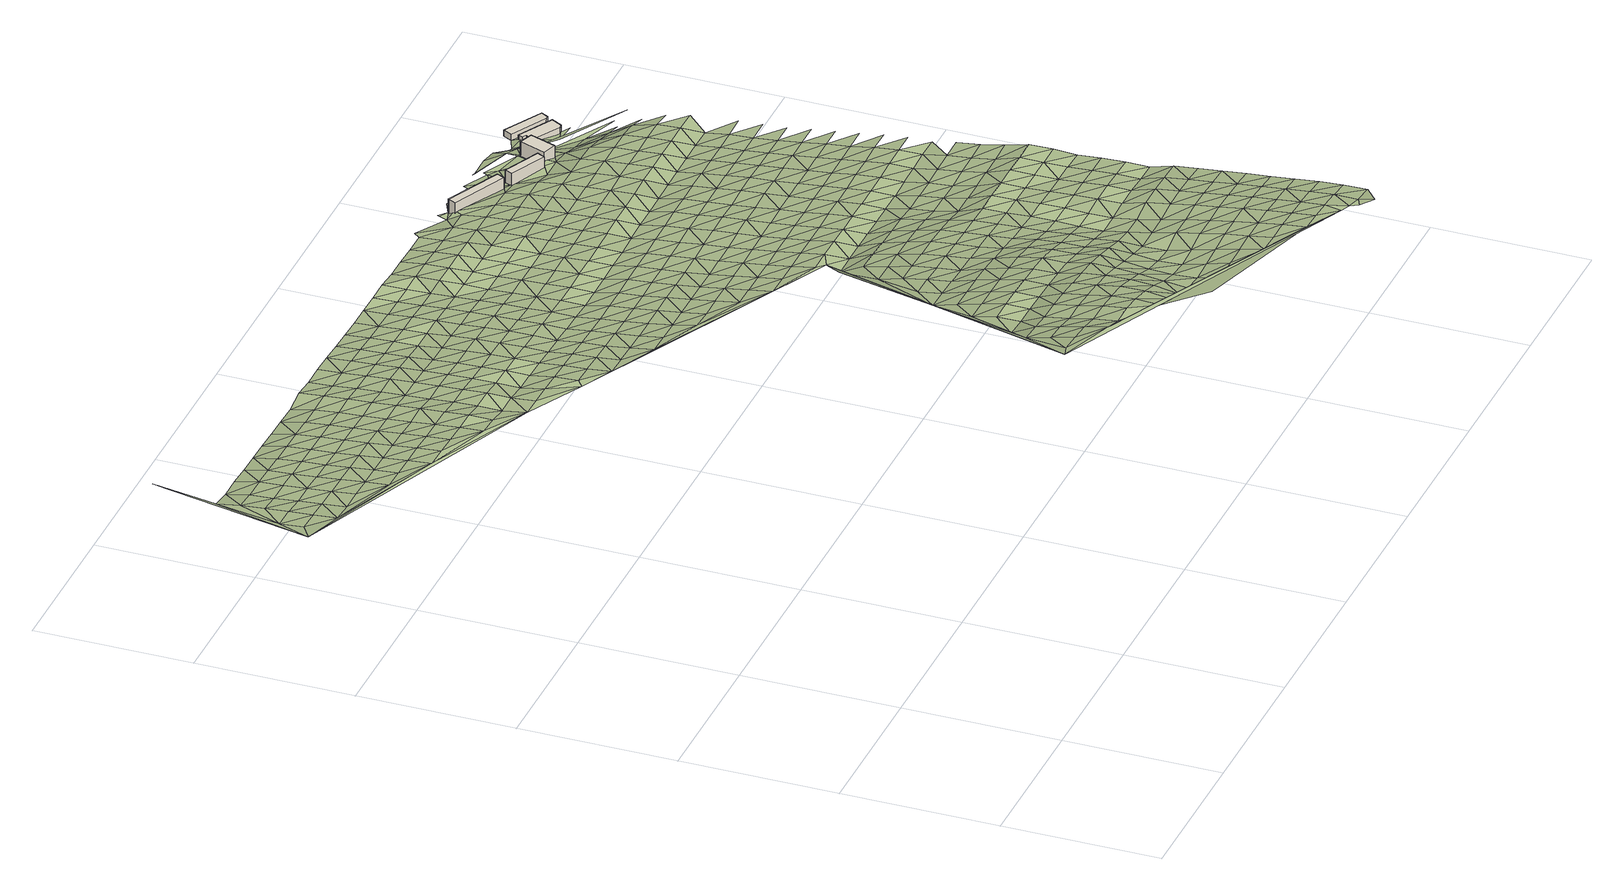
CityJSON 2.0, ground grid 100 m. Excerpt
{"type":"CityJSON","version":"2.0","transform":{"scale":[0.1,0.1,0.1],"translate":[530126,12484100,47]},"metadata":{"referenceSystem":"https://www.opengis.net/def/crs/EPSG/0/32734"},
"CityObjects":{
"building1":{"type":"Building","attributes":{"building":"apartments","building:levels":3,"building:flats":"6","building_height":9.7,"plus_code":"4FRW3F74+348","ground_height":59.52,"roof_height":69.22},"geometry":[{"type":"Solid","lod":"1","boundaries":[[[[0,1,2,3]],[[1,4,5,2]],[[4,6,7,5]],[[6,0,3,7]],[[3,2,5,7]],[[6,4,1,0]]]]}]},
"building2":{"type":"Building","attributes":{"building":"apartments","building:levels":3,"building:flats":"4","building_height":9.7,"plus_code":"4FRW3F74+274","ground_height":59.52,"roof_height":69.22},"geometry":[{"type":"Solid","lod":"1","boundaries":[[[[8,9,10,11]],[[9,12,13,10]],[[12,14,15,13]],[[14,8,11,15]],[[11,10,13,15]],[[14,12,9,8]]]]}]},
"building3":{"type":"Building","attributes":{"building":"apartments","building:levels":3,"building:flats":"4","building_height":9.7,"plus_code":"4FRW3F74+294","ground_height":58.22,"roof_height":67.92},"geometry":[{"type":"Solid","lod":"1","boundaries":[[[[16,17,18,19]],[[17,20,21,18]],[[20,22,23,21]],[[22,16,19,23]],[[19,18,21,23]],[[22,20,17,16]]]]}]},
"building4":{"type":"Building","attributes":{"building":"warehouse","building:levels":1,"building_height":4.1,"plus_code":"4FRW3F74+3H2","ground_height":47.2,"roof_height":51.3},"geometry":[{"type":"Solid","lod":"1","boundaries":[[[[24,25,26,27]],[[25,28,29,26]],[[28,30,31,29]],[[30,32,33,31]],[[32,34,35,33]],[[34,36,37,35]],[[36,38,39,37]],[[38,24,27,39]],[[27,26,29,31,33,35,37,39]],[[38,36,34,32,30,28,25,24]]]]}]},
"building5":{"type":"Building","attributes":{"building":"warehouse","building:levels":1,"building_height":4.1,"plus_code":"4FRW3F74+3HP","ground_height":47.1,"roof_height":51.2},"geometry":[{"type":"Solid","lod":"1","boundaries":[[[[40,41,42,43]],[[41,44,45,42]],[[44,46,47,45]],[[46,48,49,47]],[[48,40,43,49]],[[43,42,45,47,49]],[[48,46,44,41,40]]]]}]},
"terrain1":{"type":"TINRelief","geometry":[{"type":"CompositeSurface","lod":"1","boundaries":[[[50,51,52]],[[50,52,53]],[[50,54,51]],[[51,55,52]],[[53,54,50]],[[51,54,56]],[[57,51,56]],[[54,53,58]],[[59,51,57]],[[54,58,56]],[[59,55,51]],[[58,53,60]],[[61,53,52]],[[62,57,56]],[[52,55,63]],[[62,56,58]],[[60,53,64]],[[59,57,65]],[[57,62,65]],[[66,58,60]],[[55,59,67]],[[58,66,62]],[[65,68,59]],[[66,60,69]],[[64,69,60]],[[67,59,68]],[[65,62,70]],[[70,62,66]],[[71,68,65]],[[61,64,53]],[[69,72,66]],[[70,71,65]],[[72,69,64]],[[68,73,67]],[[70,66,74]],[[71,73,68]],[[74,66,72]],[[73,75,67]],[[71,70,76]],[[72,64,77]],[[70,74,78]],[[73,71,76]],[[70,78,76]],[[72,79,74]],[[72,77,80]],[[61,77,64]],[[75,73,81]],[[78,74,79]],[[76,82,73]],[[72,80,79]],[[61,52,83]],[[73,82,81]],[[78,84,76]],[[77,85,80]],[[79,84,78]],[[77,61,85]],[[82,76,86]],[[84,86,76]],[[79,80,87]],[[85,88,80]],[[81,82,89]],[[79,87,84]],[[86,90,82]],[[80,88,87]],[[85,61,91]],[[82,90,89]],[[86,84,92]],[[93,88,85]],[[84,87,92]],[[91,93,85]],[[90,86,94]],[[92,94,86]],[[87,88,95]],[[93,96,88]],[[97,89,90]],[[61,98,91]],[[87,95,92]],[[90,94,97]],[[88,96,95]],[[93,91,99]],[[94,92,100]],[[97,101,89]],[[96,93,102]],[[100,92,95]],[[99,102,93]],[[99,91,98]],[[94,103,97]],[[103,94,100]],[[95,96,104]],[[96,102,105]],[[101,97,106]],[[95,104,100]],[[106,97,103]],[[96,105,104]],[[61,83,98]],[[102,99,107]],[[107,99,98]],[[103,100,108]],[[109,101,106]],[[102,110,105]],[[100,104,108]],[[110,102,107]],[[106,103,111]],[[105,112,104]],[[108,111,103]],[[107,98,113]],[[112,105,110]],[[109,106,114]],[[104,115,108]],[[106,111,116]],[[107,117,110]],[[115,104,112]],[[106,116,114]],[[107,113,117]],[[83,113,98]],[[111,108,118]],[[118,108,115]],[[119,112,110]],[[117,120,110]],[[111,121,116]],[[112,119,115]],[[111,118,121]],[[119,110,120]],[[113,122,117]],[[116,123,114]],[[83,122,113]],[[118,115,124]],[[116,121,123]],[[120,117,125]],[[115,119,124]],[[125,117,122]],[[118,126,121]],[[127,114,123]],[[120,128,119]],[[129,130,131]],[[124,126,118]],[[131,132,129]],[[128,120,125]],[[123,121,133]],[[134,122,83]],[[119,135,124]],[[126,133,121]],[[135,119,128]],[[136,129,137]],[[138,134,83]],[[127,123,139]],[[140,125,122]],[[137,129,132]],[[141,126,124]],[[133,139,123]],[[130,129,136]],[[125,140,128]],[[141,124,135]],[[122,134,140]],[[83,142,138]],[[126,143,133]],[[139,144,127]],[[135,128,145]],[[143,126,141]],[[134,138,146]],[[136,137,147]],[[128,140,145]],[[139,133,148]],[[147,137,132]],[[141,135,149]],[[133,143,148]],[[130,136,150]],[[142,146,138]],[[145,149,135]],[[144,139,151]],[[140,134,152]],[[146,153,134]],[[150,136,147]],[[148,151,139]],[[143,141,154]],[[140,152,145]],[[141,149,155]],[[134,153,152]],[[147,132,156]],[[130,150,157]],[[143,154,148]],[[144,151,158]],[[141,155,154]],[[146,142,159]],[[149,145,160]],[[130,157,161]],[[130,162,131]],[[153,146,163]],[[150,147,164]],[[160,145,152]],[[151,148,165]],[[159,163,146]],[[147,156,164]],[[155,149,166]],[[165,148,154]],[[150,167,157]],[[166,149,160]],[[142,168,159]],[[158,151,169]],[[170,152,153]],[[163,171,153]],[[167,150,164]],[[156,132,172]],[[169,151,165]],[[173,130,161]],[[174,154,155]],[[152,170,160]],[[155,166,175]],[[153,171,170]],[[159,176,163]],[[161,157,177]],[[156,178,164]],[[167,179,157]],[[154,174,165]],[[180,158,169]],[[155,175,174]],[[168,176,159]],[[166,160,181]],[[157,179,177]],[[171,163,182]],[[183,167,164]],[[160,170,181]],[[169,165,184]],[[182,163,176]],[[164,178,183]],[[156,172,178]],[[166,185,175]],[[165,174,184]],[[161,177,186]],[[171,187,170]],[[179,167,188]],[[185,166,181]],[[187,171,182]],[[161,186,173]],[[167,183,188]],[[180,169,189]],[[176,168,190]],[[184,191,169]],[[174,175,192]],[[170,193,181]],[[185,194,175]],[[130,173,162]],[[176,190,182]],[[179,195,177]],[[178,196,183]],[[189,169,191]],[[193,170,187]],[[168,197,190]],[[188,198,179]],[[174,192,184]],[[175,194,192]],[[178,172,196]],[[197,168,199]],[[185,181,200]],[[195,186,177]],[[179,198,195]],[[187,182,201]],[[188,183,202]],[[200,181,193]],[[191,184,203]],[[182,190,201]],[[202,183,196]],[[204,194,185]],[[173,186,205]],[[192,203,184]],[[193,187,206]],[[207,198,188]],[[131,208,132]],[[204,185,200]],[[205,186,195]],[[191,209,189]],[[172,210,196]],[[201,206,187]],[[202,207,188]],[[190,197,211]],[[142,212,168]],[[203,209,191]],[[199,213,197]],[[214,192,194]],[[194,204,215]],[[205,216,173]],[[200,193,217]],[[190,211,201]],[[195,198,218]],[[196,219,202]],[[193,206,220]],[[197,213,211]],[[207,221,198]],[[192,214,203]],[[209,222,189]],[[194,215,214]],[[216,223,173]],[[219,196,210]],[[205,195,218]],[[193,220,217]],[[198,221,218]],[[204,200,224]],[[206,201,225]],[[162,173,223]],[[209,203,226]],[[227,213,199]],[[207,202,228]],[[131,162,229]],[[225,201,211]],[[219,230,202]],[[224,215,204]],[[231,216,205]],[[232,210,172]],[[203,214,226]],[[224,200,217]],[[220,206,233]],[[221,207,228]],[[231,205,218]],[[202,230,228]],[[222,209,234]],[[219,210,235]],[[233,206,225]],[[172,132,236]],[[199,168,212]],[[237,211,213]],[[216,238,223]],[[226,234,209]],[[227,239,213]],[[199,240,227]],[[214,215,241]],[[220,242,217]],[[215,224,243]],[[231,238,216]],[[211,237,225]],[[218,221,244]],[[245,230,219]],[[242,220,233]],[[213,239,237]],[[228,246,221]],[[214,241,226]],[[247,162,223]],[[222,234,248]],[[215,243,241]],[[235,245,219]],[[235,210,232]],[[217,249,224]],[[218,244,231]],[[238,247,223]],[[221,246,244]],[[233,225,250]],[[228,230,251]],[[249,217,242]],[[234,226,252]],[[227,253,239]],[[225,237,250]],[[245,251,230]],[[243,224,254]],[[238,231,255]],[[252,226,241]],[[240,253,227]],[[247,256,162]],[[257,246,228]],[[254,224,249]],[[231,244,255]],[[234,258,248]],[[242,233,259]],[[239,260,237]],[[250,261,233]],[[262,162,256]],[[251,257,228]],[[247,238,263]],[[245,235,264]],[[258,234,252]],[[239,253,260]],[[235,232,265]],[[266,241,243]],[[249,242,259]],[[240,199,212]],[[244,246,267]],[[243,254,268]],[[259,233,261]],[[255,263,238]],[[237,269,250]],[[251,245,264]],[[246,257,267]],[[235,265,264]],[[241,266,252]],[[253,240,270]],[[271,256,247]],[[272,248,258]],[[243,268,266]],[[269,237,260]],[[255,244,273]],[[271,247,263]],[[254,249,274]],[[261,250,275]],[[251,276,257]],[[259,277,249]],[[273,244,267]],[[278,162,262]],[[142,229,212]],[[252,279,258]],[[265,232,280]],[[275,250,269]],[[276,251,264]],[[274,268,254]],[[281,260,253]],[[262,256,282]],[[283,263,255]],[[252,266,279]],[[249,277,274]],[[270,284,253]],[[256,271,285]],[[172,236,232]],[[270,240,286]],[[261,287,259]],[[273,283,255]],[[260,281,269]],[[267,257,288]],[[265,289,264]],[[287,261,275]],[[284,281,253]],[[256,285,282]],[[276,290,257]],[[272,258,291]],[[266,268,292]],[[279,293,258]],[[289,265,280]],[[277,259,294]],[[271,263,295]],[[288,273,267]],[[268,274,292]],[[283,296,263]],[[288,257,290]],[[275,269,297]],[[298,276,264]],[[291,258,293]],[[294,259,287]],[[212,286,240]],[[282,299,262]],[[266,300,279]],[[301,284,270]],[[285,271,295]],[[269,281,297]],[[295,263,296]],[[298,264,289]],[[277,302,274]],[[303,280,232]],[[292,300,266]],[[286,301,270]],[[278,262,299]],[[304,287,275]],[[283,273,305]],[[290,276,306]],[[302,277,294]],[[273,288,307]],[[293,279,308]],[[285,309,282]],[[310,289,280]],[[297,304,275]],[[278,311,162]],[[276,298,306]],[[274,312,292]],[[281,284,313]],[[296,283,305]],[[300,308,279]],[[301,314,284]],[[295,309,285]],[[273,307,305]],[[287,315,294]],[[274,302,312]],[[132,208,236]],[[293,316,291]],[[281,313,297]],[[299,282,317]],[[288,290,318]],[[319,298,289]],[[304,315,287]],[[313,284,314]],[[306,320,290]],[[300,292,321]],[[308,316,293]],[[309,317,282]],[[310,319,289]],[[280,303,310]],[[301,286,322]],[[295,296,323]],[[307,288,318]],[[292,312,321]],[[286,212,324]],[[305,325,296]],[[318,290,320]],[[326,302,294]],[[297,327,304]],[[306,298,328]],[[315,329,294]],[[308,300,330]],[[314,301,322]],[[278,299,331]],[[309,295,323]],[[316,332,291]],[[327,297,313]],[[286,324,322]],[[317,333,299]],[[323,296,325]],[[319,328,298]],[[162,311,229]],[[312,302,326]],[[307,334,305]],[[321,330,300]],[[294,329,326]],[[315,304,335]],[[336,320,306]],[[331,299,333]],[[334,307,318]],[[303,232,236]],[[337,316,308]],[[310,338,319]],[[304,327,335]],[[328,336,306]],[[312,339,321]],[[313,314,340]],[[324,212,341]],[[317,309,342]],[[325,305,343]],[[337,308,330]],[[322,344,314]],[[323,345,309]],[[303,338,310]],[[329,315,346]],[[326,339,312]],[[278,331,347]],[[343,305,334]],[[348,332,316]],[[327,313,340]],[[333,317,342]],[[349,318,320]],[[328,319,350]],[[335,346,315]],[[340,314,344]],[[309,345,342]],[[336,351,320]],[[330,321,352]],[[324,353,322]],[[325,354,323]],[[348,316,337]],[[278,347,311]],[[319,338,350]],[[329,355,326]],[[318,349,334]],[[339,352,321]],[[341,353,324]],[[354,325,343]],[[349,320,351]],[[212,356,341]],[[327,357,335]],[[358,336,328]],[[329,346,355]],[[344,322,359]],[[360,331,333]],[[345,323,361]],[[332,348,362]],[[357,327,340]],[[342,363,333]],[[350,358,328]],[[364,337,330]],[[343,334,365]],[[338,303,366]],[[352,367,330]],[[353,359,322]],[[361,323,354]],[[212,229,356]],[[339,326,368]],[[346,335,369]],[[331,360,347]],[[336,370,351]],[[326,355,371]],[[360,333,363]],[[334,349,365]],[[345,372,342]],[[338,366,350]],[[367,364,330]],[[369,335,357]],[[358,370,336]],[[303,373,366]],[[348,337,374]],[[352,339,368]],[[375,340,344]],[[353,341,376]],[[377,354,343]],[[326,371,368]],[[359,378,344]],[[372,345,361]],[[236,373,303]],[[346,379,355]],[[311,347,380]],[[341,356,376]],[[365,377,343]],[[374,362,348]],[[340,375,357]],[[363,342,381]],[[349,351,382]],[[350,383,358]],[[374,337,364]],[[379,346,369]],[[375,344,378]],[[380,347,360]],[[370,384,351]],[[352,385,367]],[[354,386,361]],[[342,372,381]],[[383,350,366]],[[371,355,387]],[[359,353,388]],[[349,382,365]],[[385,352,368]],[[376,389,353]],[[377,386,354]],[[382,351,384]],[[229,311,390]],[[369,357,391]],[[363,392,360]],[[387,355,379]],[[380,390,311]],[[378,359,388]],[[370,358,393]],[[373,394,366]],[[362,374,395]],[[357,375,391]],[[353,389,388]],[[392,363,381]],[[383,396,358]],[[229,397,356]],[[364,367,398]],[[371,399,368]],[[376,356,397]],[[372,361,400]],[[365,401,377]],[[385,402,367]],[[386,403,361]],[[236,394,373]],[[404,379,369]],[[360,405,380]],[[384,370,393]],[[399,371,387]],[[401,365,382]],[[358,396,393]],[[364,398,374]],[[381,372,400]],[[383,366,406]],[[390,397,229]],[[398,367,402]],[[391,404,369]],[[405,360,392]],[[361,403,400]],[[407,385,368]],[[375,378,408]],[[409,389,376]],[[386,377,410]],[[388,411,378]],[[366,394,406]],[[379,412,387]],[[390,380,413]],[[368,399,407]],[[397,409,376]],[[377,401,410]],[[414,395,374]],[[375,408,391]],[[392,381,415]],[[382,384,416]],[[417,396,383]],[[404,412,379]],[[408,378,411]],[[405,413,380]],[[393,418,384]],[[402,385,419]],[[388,389,420]],[[403,386,421]],[[394,236,422]],[[414,374,398]],[[415,381,400]],[[406,417,383]],[[401,382,416]],[[385,407,419]],[[409,420,389]],[[410,421,386]],[[416,384,418]],[[399,387,423]],[[391,424,404]],[[397,390,425]],[[392,426,405]],[[393,396,427]],[[412,428,387]],[[390,413,429]],[[430,411,388]],[[400,403,431]],[[394,432,406]],[[395,414,433]],[[424,391,408]],[[426,392,415]],[[417,427,396]],[[434,398,402]],[[399,423,407]],[[397,425,409]],[[401,435,410]],[[419,436,402]],[[387,428,423]],[[420,430,388]],[[390,429,425]],[[421,431,403]],[[394,422,432]],[[208,422,236]],[[412,404,437]],[[413,405,438]],[[439,418,393]],[[435,401,416]],[[398,434,414]],[[411,440,408]],[[441,415,400]],[[434,402,436]],[[404,424,437]],[[438,405,426]],[[427,439,393]],[[419,407,442]],[[420,409,443]],[[421,410,444]],[[417,406,445]],[[430,440,411]],[[431,441,400]],[[432,446,406]],[[428,412,447]],[[413,448,429]],[[442,407,423]],[[409,425,443]],[[444,410,435]],[[414,449,433]],[[424,408,450]],[[451,426,415]],[[452,416,418]],[[417,445,427]],[[437,447,412]],[[413,438,448]],[[439,453,418]],[[406,446,445]],[[454,436,419]],[[455,430,420]],[[421,456,431]],[[432,422,457]],[[414,434,449]],[[440,450,408]],[[441,451,415]],[[428,458,423]],[[416,452,435]],[[208,457,422]],[[442,454,419]],[[443,455,420]],[[421,444,456]],[[452,418,453]],[[424,459,437]],[[460,425,429]],[[438,426,461]],[[439,427,462]],[[428,447,458]],[[448,463,429]],[[430,464,440]],[[465,446,432]],[[466,433,449]],[[450,459,424]],[[451,461,426]],[[427,445,462]],[[434,436,467]],[[423,468,442]],[[425,460,443]],[[469,441,431]],[[444,435,470]],[[454,471,436]],[[455,464,430]],[[429,463,460]],[[456,472,431]],[[473,457,208]],[[457,465,432]],[[437,474,447]],[[448,438,475]],[[453,439,476]],[[468,423,458]],[[452,470,435]],[[434,467,449]],[[477,450,440]],[[441,469,451]],[[446,478,445]],[[467,436,471]],[[459,474,437]],[[461,475,438]],[[431,472,469]],[[462,476,439]],[[479,455,443]],[[456,444,480]],[[440,464,477]],[[446,465,478]],[[454,442,481]],[[482,458,447]],[[483,463,448]],[[468,484,442]],[[479,443,460]],[[470,480,444]],[[473,485,486]],[[449,487,466]],[[457,473,488]],[[461,451,489]],[[452,453,490]],[[445,491,462]],[[474,482,447]],[[475,483,448]],[[453,476,492]],[[471,454,481]],[[459,450,493]],[[464,455,494]],[[495,472,456]],[[465,457,488]],[[487,449,467]],[[442,484,481]],[[450,477,496]],[[451,469,489]],[[491,445,478]],[[468,458,497]],[[498,460,463]],[[486,485,499]],[[490,470,452]],[[473,486,488]],[[455,479,494]],[[480,495,456]],[[490,453,492]],[[474,459,493]],[[500,475,461]],[[476,462,501]],[[482,497,458]],[[450,496,493]],[[463,483,498]],[[466,487,502]],[[489,500,461]],[[501,462,491]],[[467,471,503]],[[484,468,504]],[[477,464,505]],[[479,460,506]],[[469,472,507]],[[478,465,508]],[[481,509,471]],[[494,510,464]],[[495,511,472]],[[488,512,465]],[[474,513,482]],[[475,514,483]],[[480,470,515]],[[476,516,492]],[[497,504,468]],[[506,460,498]],[[470,490,517]],[[499,518,486]],[[487,467,503]],[[496,477,505]],[[469,507,489]],[[491,478,508]],[[503,471,509]],[[513,474,493]],[[505,464,510]],[[500,514,475]],[[472,511,507]],[[476,501,516]],[[508,465,512]],[[519,481,484]],[[494,479,520]],[[495,480,515]],[[486,518,488]],[[470,517,515]],[[504,519,484]],[[506,520,479]],[[521,502,487]],[[497,482,522]],[[496,523,493]],[[498,483,524]],[[489,525,500]],[[490,492,526]],[[491,527,501]],[[513,528,482]],[[514,529,483]],[[516,530,492]],[[531,509,481]],[[532,510,494]],[[495,533,511]],[[512,488,534]],[[521,487,503]],[[523,496,505]],[[525,489,507]],[[508,527,491]],[[535,502,521]],[[497,522,504]],[[524,506,498]],[[517,490,526]],[[519,531,481]],[[482,528,522]],[[520,532,494]],[[524,483,529]],[[495,515,533]],[[526,492,530]],[[518,534,488]],[[536,513,493]],[[516,501,537]],[[538,503,509]],[[510,539,505]],[[514,500,540]],[[507,511,541]],[[512,542,508]],[[536,493,523]],[[525,543,500]],[[537,501,527]],[[519,504,544]],[[517,545,515]],[[531,538,509]],[[532,539,510]],[[533,541,511]],[[542,512,534]],[[528,513,546]],[[520,506,547]],[[529,514,540]],[[548,530,516]],[[504,522,544]],[[506,524,549]],[[500,543,540]],[[545,517,526]],[[503,550,521]],[[551,523,505]],[[525,507,552]],[[527,508,553]],[[513,536,546]],[[537,548,516]],[[521,554,535]],[[531,519,555]],[[532,520,547]],[[556,533,515]],[[538,550,503]],[[539,551,505]],[[506,549,547]],[[541,552,507]],[[553,508,542]],[[544,555,519]],[[556,515,545]],[[528,557,522]],[[558,536,523]],[[524,529,559]],[[560,543,525]],[[526,530,561]],[[537,527,562]],[[546,563,528]],[[540,564,529]],[[548,565,530]],[[566,538,531]],[[532,567,539]],[[541,533,568]],[[550,569,521]],[[551,558,523]],[[552,560,525]],[[553,562,527]],[[522,557,544]],[[549,524,559]],[[545,526,561]],[[521,569,554]],[[566,531,555]],[[528,563,557]],[[567,532,547]],[[559,529,564]],[[533,556,568]],[[561,530,565]],[[546,536,570]],[[540,543,571]],[[572,550,538]],[[541,573,552]],[[548,537,574]],[[558,570,536]],[[560,571,543]],[[537,562,575]],[[555,544,576]],[[577,551,539]],[[549,578,547]],[[556,545,579]],[[572,538,566]],[[567,580,539]],[[573,541,568]],[[581,563,546]],[[582,564,540]],[[565,548,574]],[[557,576,544]],[[578,549,559]],[[579,545,561]],[[537,575,574]],[[583,554,569]],[[584,569,550]],[[551,577,558]],[[585,560,552]],[[570,581,546]],[[539,580,577]],[[571,582,540]],[[586,567,547]],[[556,587,568]],[[588,554,589]],[[550,572,584]],[[552,573,585]],[[554,583,589]],[[590,566,555]],[[583,569,584]],[[564,591,559]],[[588,589,592]],[[576,593,555]],[[586,547,578]],[[587,556,579]],[[557,563,594]],[[570,558,595]],[[596,561,565]],[[581,597,563]],[[582,591,564]],[[574,598,565]],[[580,567,599]],[[571,560,600]],[[568,601,573]],[[590,555,593]],[[558,577,595]],[[560,585,602]],[[572,566,603]],[[604,578,559]],[[561,596,579]],[[563,597,594]],[[567,586,599]],[[568,587,601]],[[596,565,598]],[[576,557,605]],[[606,581,570]],[[582,571,600]],[[591,604,559]],[[560,602,600]],[[603,584,572]],[[603,566,590]],[[595,606,570]],[[584,607,583]],[[593,576,605]],[[577,580,608]],[[609,586,578]],[[585,573,610]],[[587,579,611]],[[557,594,605]],[[599,612,580]],[[601,613,573]],[[581,614,597]],[[582,615,591]],[[604,609,578]],[[611,579,596]],[[577,608,595]],[[602,585,610]],[[606,614,581]],[[580,612,608]],[[615,582,600]],[[610,573,613]],[[599,586,616]],[[601,587,617]],[[584,603,607]],[[618,589,619]],[[590,593,620]],[[605,621,593]],[[609,616,586]],[[611,617,587]],[[594,597,622]],[[595,623,606]],[[624,604,591]],[[602,625,600]],[[607,626,583]],[[614,627,597]],[[615,628,591]],[[590,620,603]],[[629,612,599]],[[630,613,601]],[[620,593,621]],[[623,595,608]],[[625,602,610]],[[594,622,605]],[[604,624,609]],[[597,627,622]],[[616,629,599]],[[591,628,624]],[[617,630,601]],[[589,1,619]],[[631,615,600]],[[603,632,607]],[[614,606,633]],[[608,612,634]],[[613,635,610]],[[623,636,606]],[[631,600,625]],[[637,621,605]],[[616,609,638]],[[619,639,618]],[[632,603,620]],[[629,634,612]],[[630,635,613]],[[627,614,633]],[[628,615,640]],[[605,622,637]],[[606,636,633]],[[609,624,638]],[[623,608,641]],[[642,625,610]],[[615,631,640]],[[621,643,620]],[[644,629,616]],[[626,607,645]],[[607,632,645]],[[634,641,608]],[[635,642,610]],[[637,643,621]],[[638,644,616]],[[627,646,622]],[[647,636,623]],[[624,628,648]],[[649,631,625]],[[633,650,627]],[[640,651,628]],[[652,639,619]],[[632,620,653]],[[629,654,634]],[[619,1,652]],[[1,626,655]],[[641,647,623]],[[642,649,625]],[[655,626,645]],[[646,637,622]],[[624,648,638]],[[643,653,620]],[[627,650,646]],[[644,654,629]],[[628,651,648]],[[633,636,656]],[[640,631,657]],[[658,639,652]],[[655,659,1]],[[645,632,660]],[[652,1,659]],[[647,656,636]],[[649,657,631]],[[641,634,661]],[[638,662,644]],[[653,660,632]],[[654,663,634]],[[643,637,664]],[[665,650,633]],[[666,651,640]],[[637,646,667]],[[662,638,648]],[[668,658,652]],[[641,661,647]],[[645,669,655]],[[656,665,633]],[[634,663,661]],[[657,666,640]],[[659,668,652]],[[653,643,664]],[[654,644,670]],[[637,667,664]],[[644,662,670]],[[645,660,669]],[[650,671,646]],[[656,647,672]],[[648,651,673]],[[665,674,650]],[[666,675,651]],[[663,654,676]],[[677,668,659]],[[647,661,672]],[[660,653,678]],[[667,646,671]],[[662,648,673]],[[664,679,653]],[[650,674,671]],[[670,676,654]],[[680,665,656]],[[677,659,8]],[[677,681,668]],[[663,682,661]],[[653,679,678]],[[672,680,656]],[[667,683,664]],[[662,684,670]],[[660,678,669]],[[663,676,682]],[[665,685,674]],[[671,683,667]],[[661,686,672]],[[680,685,665]],[[679,664,687]],[[676,670,688]],[[686,661,682]],[[669,689,8]],[[677,690,681]],[[669,678,689]],[[691,677,8]],[[683,687,664]],[[671,674,692]],[[693,680,672]],[[685,694,674]],[[689,691,8]],[[676,695,682]],[[686,693,672]],[[690,677,691]],[[679,696,678]],[[671,692,683]],[[689,678,697]],[[687,698,679]],[[674,694,692]],[[699,700,701]],[[685,680,702]],[[691,689,703]],[[682,704,686]],[[679,698,696]],[[680,693,702]],[[687,683,705]],[[697,678,696]],[[694,685,706]],[[691,703,690]],[[683,692,705]],[[700,707,701]],[[693,686,708]],[[702,706,685]],[[698,687,709]],[[703,700,690]],[[705,709,687]],[[710,697,696]],[[692,694,711]],[[693,712,702]],[[694,706,713]],[[710,16,697]],[[714,696,698]],[[703,715,700]],[[692,711,705]],[[698,709,714]],[[694,713,711]],[[16,715,703]],[[706,702,716]],[[707,700,717]],[[718,710,696]],[[709,705,719]],[[714,720,696]],[[717,700,715]],[[16,710,718]],[[706,721,713]],[[705,711,719]],[[718,696,720]],[[722,715,16]],[[709,723,714]],[[724,717,715]],[[16,718,722]],[[709,719,723]],[[713,725,711]],[[720,714,726]],[[715,727,724]],[[715,722,727]],[[719,711,725]],[[726,714,723]],[[728,718,720]],[[727,729,724]],[[730,723,719]],[[728,720,726]],[[727,722,731]],[[729,727,732]],[[733,726,723]],[[734,727,731]],[[732,727,734]],[[735,731,722]],[[732,736,729]],[[732,734,737]],[[738,728,726]],[[736,732,25]],[[728,739,718]],[[735,740,731]],[[741,736,25]],[[742,735,722]],[[743,740,735]],[[741,25,744]],[[41,745,746]]]}]}
},
"vertices":[
[4274,5084,133],[4297,5134,133],[4297,5134,230],[4274,5084,230],[3938,5301,133],[3938,5301,230],[3914,5250,133],[3914,5250,230],
[4593,4997,134],[4354,5107,134],[4354,5107,230],[4593,4997,230],[4331,5057,134],[4331,5057,230],[4569,4947,134],[4569,4947,230],
[4782,5110,121],[4692,5142,121],[4692,5142,218],[4782,5110,218],[4632,4971,121],[4632,4971,218],[4722,4940,121],[4722,4940,218],
[5232,5150,10],[5008,5274,10],[5008,5274,51],[5232,5150,51],[4992,5246,10],[4992,5246,51],[5018,5231,10],[5018,5231,51],[4998,5195,10],[4998,5195,51],[5003,5171,10],[5003,5171,51],[5169,5077,10],[5169,5077,51],[5194,5081,10],[5194,5081,51],
[5281,5234,9],[5029,5373,9],[5029,5373,50],[5281,5234,50],[4997,5315,9],[4997,5315,50],[5231,5186,9],[5231,5186,50],[5255,5188,9],[5255,5188,50],
[129,4747,339],[129,4897,327],[1,4670,362],[279,4597,347],[279,4747,335],[279,5347,275],[279,4897,324],[279,5047,312],[429,4747,320],[279,5197,299],[429,4597,335],[1030,4297,348],[429,4897,307],[429,5797,225],[730,4447,343],[429,5047,293],[580,4747,320],[429,5347,253],[429,5197,282],[580,4597,335],[580,4897,307],[580,5047,293],[730,4597,328],[580,5197,282],[730,4747,314],[580,5347,253],[730,5047,285],[880,4447,337],[730,4897,298],[880,4747,309],[880,4597,323],[730,5347,245],[730,5197,273],[1792,3995,316],[880,4897,292],[1030,4447,333],[880,5047,281],[1030,4747,302],[1030,4597,318],[880,5347,238],[880,5197,267],[1180,4297,344],[1030,4897,287],[1180,4447,331],[1030,5047,277],[1180,4747,300],[1180,4597,316],[1030,5197,262],[1481,4147,340],[1330,4297,337],[1180,4897,285],[1030,5347,232],[1330,4447,323],[1180,5047,274],[1330,4747,293],[1330,4597,309],[1180,5197,259],[1481,4297,329],[1330,4897,282],[1180,5347,227],[1481,4447,316],[1330,5047,268],[1481,4597,300],[1631,4147,328],[1330,5347,222],[1481,4747,287],[1330,5197,253],[1631,4297,328],[1481,4897,276],[1631,4597,305],[1631,4447,316],[1481,5047,264],[1781,4147,301],[1481,5197,249],[1631,4747,291],[1781,4297,301],[1631,4897,280],[1481,5347,217],[1781,4447,294],[2682,997,905],[2832,1297,819],[2605,973,911],[2982,847,905],[1631,5047,270],[1931,4147,301],[1781,4597,282],[2832,1147,855],[2832,997,890],[1931,3997,316],[1631,5197,258],[1931,4297,301],[1781,4747,274],[2175,3805,312],[1781,4897,265],[1631,5347,245],[1931,4447,294],[2081,3997,308],[2982,997,873],[1781,5047,253],[1931,4597,282],[2982,1147,840],[1781,5197,239],[2081,4297,283],[2081,4147,283],[1931,4897,265],[1931,4747,274],[3133,847,860],[2982,1297,807],[1781,5347,229],[2232,3847,312],[2081,4447,279],[2982,1447,733],[3283,2047,612],[2232,3997,302],[3133,997,840],[1931,5047,253],[2081,4597,273],[3133,1147,810],[2382,3697,318],[1931,5197,239],[2232,4297,279],[2232,4147,279],[3433,697,827],[3133,1747,687],[2081,4897,257],[2081,4747,265],[2382,3847,304],[3133,1447,721],[3283,847,860],[3133,1297,785],[1931,5347,229],[2232,4447,272],[2382,3997,294],[3283,997,840],[2081,5047,244],[2232,4597,266],[3133,1597,721],[2382,4147,276],[3283,1147,810],[2081,5347,221],[2532,3847,295],[2081,5197,233],[2232,4897,240],[2382,4297,276],[2232,4747,253],[3283,1447,721],[3433,847,833],[2532,3697,310],[3283,1297,785],[2682,3547,326],[2382,4447,267],[2532,3997,283],[3433,997,820],[2232,5047,231],[2382,4597,260],[3283,1597,721],[2532,4147,265],[3433,1147,796],[4911,136,733],[2232,5197,225],[3583,697,783],[2682,3847,286],[3433,3097,385],[2682,3697,304],[2382,4897,227],[2382,4747,245],[3283,1747,687],[2532,4447,260],[3433,1447,715],[3583,847,800],[2532,4297,265],[3433,1297,772],[2232,5347,211],[3283,1897,652],[2532,4597,253],[2682,3997,274],[2382,5047,223],[2832,3547,321],[3583,1147,777],[3781,2898,406],[3583,997,797],[3433,1597,715],[3884,547,689],[2682,4147,256],[2382,5197,216],[3733,697,727],[4635,247,758],[2832,3847,282],[3433,1747,684],[2832,3697,300],[2982,3397,349],[2532,4897,225],[2682,4297,256],[2532,4747,239],[3583,1447,708],[3733,847,750],[3583,1297,757],[3433,1897,648],[2382,5347,201],[2682,4447,252],[2832,3997,267],[3733,997,759],[2532,5047,219],[2982,3547,321],[2682,4597,243],[3583,1597,708],[3433,2047,605],[3733,1147,753],[2532,5197,206],[2832,4297,248],[2982,3697,297],[2832,4147,248],[3433,2197,583],[3583,1747,680],[3884,847,693],[3884,697,680],[2682,4897,224],[3733,1297,738],[2682,4747,233],[2982,3847,278],[3133,3397,341],[3583,1897,643],[2532,5347,196],[3733,1447,698],[2832,4597,235],[2982,3997,260],[3884,997,707],[2832,4447,242],[3583,2497,511],[2682,5047,215],[4034,547,700],[3133,3697,297],[3583,2197,578],[3733,1597,698],[3133,3547,317],[3583,2047,598],[3283,3247,365],[2982,4147,241],[3884,1297,715],[4034,697,660],[3884,1147,717],[2682,5347,193],[2832,4747,228],[2682,5197,201],[2982,4297,241],[3733,1897,630],[3733,1747,670],[3133,3847,276],[4034,847,649],[3583,2347,553],[2832,4897,219],[3283,3397,341],[2982,4447,233],[4334,397,747],[3133,3997,261],[3884,1597,683],[4034,997,656],[3884,1447,683],[2832,5047,207],[3733,2047,588],[4184,547,708],[3733,2797,406],[2982,4597,228],[3283,3697,297],[3283,3547,317],[3133,4147,232],[2832,5197,197],[3733,2197,571],[4034,1297,682],[4184,697,668],[4034,1147,672],[2982,4747,219],[3433,3397,338],[3884,1897,614],[3433,3247,361],[3884,1747,656],[3133,4447,224],[3283,3847,276],[4184,847,630],[3133,4297,232],[2982,4897,210],[3733,2497,510],[2832,5347,191],[3733,2347,549],[4034,1447,656],[3283,3997,261],[4184,997,622],[2982,5047,201],[4334,547,713],[3133,4597,216],[3433,3697,295],[3583,3097,383],[3884,2197,564],[4034,1597,656],[3433,3547,317],[3884,2047,580],[3283,4147,232],[3733,2647,480],[2982,5197,196],[4184,1297,644],[4334,697,680],[4184,1147,636],[3133,4747,208],[3583,3247,358],[4034,1747,633],[3283,4297,232],[3733,2947,406],[3433,3847,278],[4334,847,643],[3583,3397,337],[3884,2497,508],[4034,1897,593],[2982,5347,191],[3884,2347,546],[3133,5047,201],[4184,1447,616],[4484,547,718],[3133,4897,206],[3283,4597,216],[3433,3997,266],[4334,997,606],[3283,4447,224],[4034,2047,571],[4484,397,740],[3133,5197,194],[3583,3697,295],[3733,3097,381],[4184,1597,616],[3583,3547,313],[3433,4147,236],[3884,2647,478],[4034,2197,557],[4334,1297,603],[4484,697,696],[4334,1147,599],[3283,4747,208],[4184,1747,600],[3433,4297,236],[3733,3397,337],[3733,3247,357],[3884,2797,409],[3583,3847,281],[4034,2347,543],[4484,997,640],[4635,397,740],[3133,5347,175],[4484,847,669],[3884,2947,409],[3283,5047,201],[3433,4447,227],[4184,2047,563],[4334,1447,584],[3283,4897,206],[4184,1897,574],[3583,3997,268],[4034,2497,504],[4635,547,718],[3433,4597,216],[3733,3697,300],[3884,3097,384],[4334,1597,584],[3733,3547,317],[3583,4147,240],[4034,2647,465],[3283,5197,194],[4184,2197,551],[4484,1297,576],[4635,697,696],[4484,1147,605],[3433,4747,211],[3884,3247,360],[4334,1747,570],[4785,247,748],[3583,4447,230],[3733,3847,285],[4034,2947,409],[4184,2347,534],[4635,847,669],[3583,4297,240],[4034,2797,409],[3884,3397,340],[4334,1897,561],[4785,397,733],[3283,5347,175],[3433,5047,202],[4484,1447,550],[3433,4897,208],[3733,3997,270],[4184,2497,497],[4635,997,640],[3884,3547,322],[4334,2047,554],[3583,4597,220],[4034,3097,383],[4484,1597,550],[4785,697,695],[4785,547,714],[3733,4147,244],[4184,2647,460],[3433,5197,186],[3884,3697,308],[4334,2197,545],[4635,1297,576],[4635,1147,605],[3583,4747,216],[4034,3247,363],[4484,1747,554],[4935,247,733],[3733,4297,244],[3884,3847,290],[4184,2947,404],[4334,2347,514],[4785,847,674],[4184,2797,404],[4034,3397,344],[4935,397,719],[3433,5347,168],[3583,5047,199],[3733,4447,233],[4484,2047,541],[4635,1447,550],[3583,4897,210],[4484,1897,550],[4972,110,733],[3884,3997,276],[4334,2497,479],[4785,997,652],[4034,3547,331],[4935,547,702],[4184,3097,383],[4635,1597,550],[3733,4747,219],[3884,4147,251],[4334,2647,455],[3733,4597,225],[5031,70,716],[5085,97,716],[3583,5197,180],[5085,247,716],[4484,2197,538],[4785,1297,602],[4935,697,686],[4785,1147,626],[4034,3847,297],[4184,3247,365],[4635,1747,554],[4034,3697,317],[3884,4297,251],[4334,2797,404],[5100,0,728],[4484,2347,484],[4935,847,667],[3583,5347,165],[3733,5047,195],[3884,4447,238],[4184,3547,336],[4334,2947,404],[4635,2047,541],[5085,547,686],[3733,4897,212],[4184,3397,348],[4635,1897,550],[5085,397,703],[4034,3997,282],[4484,2497,455],[4785,1597,562],[4935,997,648],[4785,1447,562],[5235,97,695],[3884,4597,229],[4334,3097,387],[3733,5197,181],[4034,4297,256],[4184,3697,320],[4484,2797,402],[4635,2197,538],[4935,1297,608],[5085,697,671],[4034,4147,256],[4484,2647,434],[4935,1147,627],[3884,4747,222],[4334,3247,366],[4785,1747,553],[5235,247,695],[3615,5388,165],[4184,3847,302],[5085,847,653],[3884,4897,211],[4334,3397,351],[4635,2497,455],[4785,1897,545],[5235,397,683],[4635,2347,484],[4034,4447,242],[4935,1447,564],[4184,3997,288],[4484,3097,387],[5085,997,636],[4484,2947,402],[3884,5047,195],[4334,3547,333],[4785,2047,537],[5235,547,668],[3854,5280,141],[4034,4597,233],[4935,1597,564],[4184,4297,257],[4334,3697,316],[4635,2797,402],[4785,2197,537],[5085,1297,599],[5235,697,653],[4184,4147,257],[4635,2647,434],[5085,1147,618],[4034,4747,224],[4484,3247,369],[4935,1747,551],[3884,5197,176],[4334,3847,304],[4785,2347,482],[4034,4897,210],[4935,1897,540],[5235,997,622],[5235,847,637],[4184,4447,245],[4484,3547,339],[4635,2947,402],[5085,1447,555],[4484,3397,352],[4334,3997,291],[4785,2497,450],[3914,5250,176],[4034,5047,192],[4935,2047,536],[4635,3097,387],[5085,1597,555],[3878,5332,141],[3938,5301,141],[4184,4747,225],[4785,2647,437],[3884,5347,141],[4184,4597,236],[4334,4297,258],[4484,3697,327],[5235,1297,589],[4334,4147,258],[5235,1147,606],[4635,3247,369],[4935,2347,488],[5085,1747,548],[4935,2197,536],[4184,4897,208],[4785,2797,408],[4334,4447,249],[4484,3847,308],[4184,5047,184],[4635,3547,339],[4785,2947,408],[5085,2047,536],[5235,1447,549],[4635,3397,352],[5085,1897,536],[4484,3997,290],[4935,2497,462],[4785,3097,393],[5235,1597,549],[4034,5347,132],[4184,5197,142],[4334,4747,225],[4334,4597,240],[4484,4297,265],[4635,3697,327],[4935,2797,415],[5085,2197,536],[4274,5084,160],[4484,4147,265],[4935,2647,442],[4785,3247,372],[5235,1747,543],[5085,2347,488],[4334,4897,207],[4635,3997,290],[4785,3397,354],[5235,1897,532],[4635,3847,308],[4484,4447,255],[4935,2947,415],[4237,5296,131],[5085,2497,465],[4785,3547,337],[5235,2047,539],[4484,4597,242],[4935,3097,397],[4334,5047,160],[4635,4297,265],[4785,3697,323],[5085,2797,421],[5235,2197,536],[4635,4147,265],[5085,2647,448],[4334,5197,134],[4484,4747,221],[4935,3247,374],[4331,5057,160],[4785,3847,307],[5235,2347,498],[4250,5325,131],[4354,5107,160],[4484,4897,168],[4935,3547,335],[5085,2947,421],[4935,3397,355],[4635,4597,242],[4785,3997,289],[5235,2497,468],[4635,4447,255],[4420,5244,126],[4569,4947,168],[5085,3097,402],[4785,4297,269],[4935,3697,321],[5235,2797,419],[4785,4147,269],[5235,2647,450],[5085,3247,377],[4484,5197,126],[4635,4897,168],[4635,4747,221],[4935,3847,303],[4432,5269,126],[5085,3397,359],[4785,4447,256],[5235,2947,419],[4935,3997,290],[5085,3547,336],[4785,4597,245],[5235,3097,400],[4632,4971,168],[4678,5153,126],[4635,5047,134],[4935,4297,270],[5085,3697,318],[4935,4147,270],[5235,3247,378],[4785,4897,142],[4722,4940,142],[4785,4747,211],[4468,5353,73],[4717,5235,101],[4484,5347,73],[5085,3847,303],[4692,5142,126],[5235,3397,359],[4935,4447,258],[5085,3997,293],[4635,5347,73],[5235,3547,338],[4935,4597,242],[4785,5047,120],[5085,4297,270],[5235,3697,317],[5085,4147,270],[4935,4747,174],[4785,5197,101],[5235,3847,306],[4785,5347,39],[4898,5054,57],[5085,4447,260],[4935,4897,91],[5235,3997,298],[4932,5120,57],[5085,4597,219],[4869,5292,10],[5235,4297,267],[5085,4747,132],[4935,5197,42],[5085,4897,56],[4909,5277,10],[5235,4447,235],[5003,5171,42],[4992,5246,42],[5235,4597,175],[4998,5195,42],[5085,5047,24],[4997,5315,10],[5018,5231,16],[5235,4747,88],[5346,4808,52],[5169,5077,17],[5231,5186,13],[5524,4797,26],[5237,5039,17],[5232,5150,13],[5281,5234,13],[5085,5347,9]
]}
